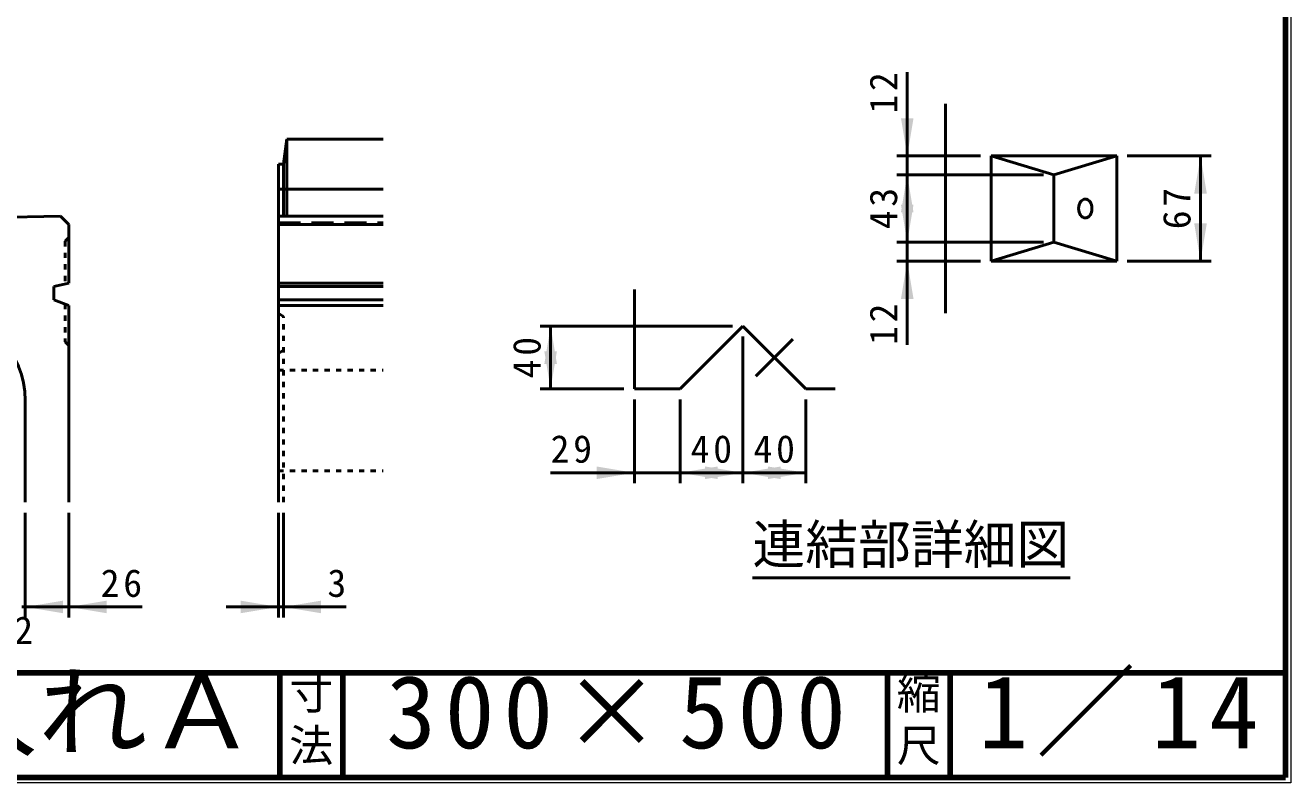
# Model space of a CAD drawing. Units: millimetres, scale not verified, with parts at other scales. Extents: x 100 to 4105, y 100 to 2870.
# Drawn here: x 2897 to 4105, y 100 to 823 of the extents above; entities that cross this region are included whole.
import ezdxf
from ezdxf.enums import TextEntityAlignment as Align

# ---------------------------------------------------------------- set-up
doc = ezdxf.new("R2010")
doc.units = ezdxf.units.MM
doc.header["$LTSCALE"] = 5
for name, pattern in [('USER1', [2.2, 1, -1.2]), ('USER2', [13.4, 10, -1.2, 1, -1.2]), ('USER3', [6.3, 4.2, -2.1])]:
    doc.linetypes.add(name, pattern=pattern)
doc.layers.add('V-nasSTD', color=7, linetype='Continuous', lineweight=35)
doc.styles.add('ＭＳ ゴシック', font='')
doc.styles.get('ＭＳ ゴシック').set_extended_font_data('MS Gothic')

msp = doc.modelspace()

# ---------------------------------------------------------------- hatches: boundary and pattern name
at = {"layer": 'V-nasSTD'}
for points in [[(3732.944, 734.502), (3738.944, 698.502), (3744.944, 734.502)], [(4024.944, 662.502), (4018.944, 698.502), (4012.944, 662.502)], [(3744.944, 644.502), (3738.944, 680.502), (3732.944, 644.502)], [(3732.944, 652.002), (3738.944, 616.002), (3744.944, 652.002)], [(4012.944, 634.002), (4018.944, 598.002), (4024.944, 634.002)], [(3744.944, 562.002), (3738.944, 598.002), (3732.944, 562.002)], [(3404.525, 499.929), (3398.525, 535.929), (3392.525, 499.929)], [(3392.525, 511.929), (3398.525, 475.929), (3404.525, 511.929)], [(3442.525, 389.929), (3478.525, 395.929), (3442.525, 401.929)], [(3558.025, 401.929), (3522.025, 395.929), (3558.025, 389.929)], [(3546.025, 389.929), (3582.025, 395.929), (3546.025, 401.929)], [(3618.025, 401.929), (3582.025, 395.929), (3618.025, 389.929)], [(3606.025, 389.929), (3642.025, 395.929), (3606.025, 401.929)], [(2933.034, 273.824), (2897.034, 267.824), (2933.034, 261.824)], [(2974.634, 273.824), (2938.634, 267.824), (2974.634, 261.824)], [(3102.634, 261.824), (3138.634, 267.824), (3102.634, 273.824)], [(3179.434, 273.824), (3143.434, 267.824), (3179.434, 261.824)]]:
    msp.add_hatch(color=256, dxfattribs=at).paths.add_polyline_path(points)

# ---------------------------------------------------------------- linework, layer by layer
at = {"layer": 'V-nasSTD', "lineweight": 100}
for p, q in [((4100, 105), (4100, 2865)), ((105, 205), (4100, 205)), ((3140, 205), (3140, 105)), ((3200, 205), (3200, 105)), ((3720, 205), (3720, 105)), ((3780, 205), (3780, 105)), ((105, 105), (4100, 105))]:
    msp.add_line(p, q, dxfattribs=at)
at = {"layer": 'V-nasSTD', "lineweight": 50}
for p, q in [((3738.944, 778.502), (3738.944, 698.502)), ((3775.444, 748.252), (3775.444, 548.252)), ((3146.634, 714.624), (3143.434, 690.624)), ((3146.634, 714.624), (3146.634, 641.024)), ((3146.634, 714.624), (3238.634, 714.624)), ((3138.634, 367.824), (3138.634, 690.624)), ((3138.634, 690.624), (3143.434, 690.624)), ((3143.434, 690.624), (3143.434, 641.024)), ((3808.944, 698.502), (3728.944, 698.502)), ((3738.944, 680.502), (3738.944, 698.502)), ((3818.944, 698.502), (3818.944, 598.002)), ((3818.944, 698.502), (3938.944, 698.502)), ((3818.944, 698.502), (3878.944, 680.502)), ((3878.944, 680.502), (3938.944, 698.502)), ((3938.944, 698.502), (3938.944, 598.002)), ((3948.944, 698.502), (4028.944, 698.502)), ((4018.944, 598.002), (4018.944, 698.502)), ((3868.944, 680.502), (3728.944, 680.502)), ((3738.944, 616.002), (3738.944, 680.502)), ((3878.944, 680.502), (3878.944, 616.002)), ((3138.634, 666.624), (3238.634, 666.624)), ((2642.634, 634.624), (2930.634, 641.024)), ((2930.634, 641.024), (2938.634, 633.024)), ((3138.634, 641.024), (3238.634, 641.024)), ((2938.634, 577.048), (2938.634, 633.024)), ((3138.634, 633.024), (3238.634, 633.024)), ((3868.944, 616.002), (3728.944, 616.002)), ((3738.944, 598.002), (3738.944, 616.002)), ((3818.944, 598.002), (3878.944, 616.002)), ((3878.944, 616.002), (3938.944, 598.002)), ((3808.944, 598.002), (3728.944, 598.002)), ((3738.944, 518.002), (3738.944, 598.002)), ((3818.944, 598.002), (3938.944, 598.002)), ((3948.944, 598.002), (4028.944, 598.002)), ((2924.234, 573.824), (2938.634, 577.048)), ((2924.234, 561.024), (2924.234, 573.824)), ((3138.634, 577.048), (3238.634, 577.048)), ((3138.634, 573.824), (3238.634, 573.824)), ((3478.525, 570.929), (3478.525, 475.929)), ((2924.234, 561.024), (2938.634, 555.651)), ((3138.634, 561.024), (3238.634, 561.024)), ((2938.634, 555.651), (2938.634, 367.824)), ((3138.634, 555.651), (3238.634, 555.651)), ((3572.025, 535.929), (3388.525, 535.929)), ((3398.525, 475.929), (3398.525, 535.929)), ((3522.025, 475.929), (3582.025, 535.929)), ((3582.025, 535.929), (3642.025, 475.929)), ((3582.025, 525.929), (3582.025, 385.929)), ((3468.525, 475.929), (3388.525, 475.929)), ((3478.525, 475.929), (3522.025, 475.929)), ((3642.025, 475.929), (3670.025, 475.929)), ((2897.034, 367.824), (2897.034, 465.024)), ((3478.525, 465.929), (3478.525, 385.929)), ((3522.025, 465.929), (3522.025, 385.929)), ((3642.025, 465.929), (3642.025, 385.929)), ((3398.525, 395.929), (3478.525, 395.929)), ((3478.525, 395.929), (3522.025, 395.929)), ((3522.025, 395.929), (3582.025, 395.929)), ((3582.025, 395.929), (3642.025, 395.929)), ((2897.034, 357.824), (2897.034, 257.824)), ((2938.634, 357.824), (2938.634, 257.824)), ((3138.634, 357.824), (3138.634, 257.824)), ((3143.434, 357.824), (3143.434, 257.824)), ((3591.187, 295.686), (3894.595, 295.686)), ((2893.834, 267.824), (2897.034, 267.824)), ((2897.034, 267.824), (2938.634, 267.824)), ((3008.634, 267.824), (2938.634, 267.824)), ((3088.634, 267.824), (3138.634, 267.824)), ((3138.634, 267.824), (3143.434, 267.824)), ((3203.434, 267.824), (3143.434, 267.824))]:
    msp.add_line(p, q, dxfattribs=at)
at = {"layer": 'V-nasSTD', "linetype": 'USER3', "lineweight": 50}
msp.add_line((3138.634, 634.624), (3238.634, 634.624), dxfattribs=at)
at = {"layer": 'V-nasSTD', "linetype": 'USER1', "lineweight": 50}
for p, q in [((2934.954, 617.024), (2938.634, 620.704)), ((2934.954, 617.024), (2934.954, 576.224)), ((2934.954, 557.024), (2934.954, 521.024)), ((3143.434, 545.024), (3138.634, 548.224)), ((3143.434, 367.824), (3143.434, 545.024)), ((2934.954, 521.024), (2938.634, 517.344)), ((3138.634, 509.824), (3143.434, 513.024)), ((3138.634, 493.824), (3238.634, 493.824)), ((3138.634, 397.824), (3238.634, 397.824))]:
    msp.add_line(p, q, dxfattribs=at)
at = {"layer": 'V-nasSTD', "linetype": 'USER2', "lineweight": 50}
msp.add_line((3594.347, 488.252), (3629.703, 523.607), dxfattribs=at)
at = {"layer": 'V-nasSTD', "lineweight": 13}
msp.add_lwpolyline([(100, 100), (100, 2870), (4105, 2870), (4105, 100)], close=True, dxfattribs=at)
at = {"layer": 'V-nasSTD', "lineweight": 50}
msp.add_arc((2813.834, 465.024), 83.2, 0, 90, dxfattribs=at)
msp.add_ellipse((3908.944, 648.252), major_axis=(0, 9), ratio=0.707107, dxfattribs=at)

# ---------------------------------------------------------------- texts
at = {"layer": 'V-nasSTD', "style": 'ＭＳ ゴシック'}
for s, height, p in [('連結部詳細図', 36.95, (3591.187, 346.086)), ('3', 26.39, (3185.434, 303.824)), ('2', 26.39, (2886.434, 258.824)), ('寸', 30.79, (3148.982, 200.999)), ('縮', 30.79, (3728.982, 200.999)), ('法', 30.79, (3148.976, 151.01)), ('尺', 30.79, (3728.976, 151.01))]:
    msp.add_text(s, height=height, dxfattribs=at).set_placement(p, align=Align.TOP_LEFT)
at = {"layer": 'V-nasSTD', "style": 'ＭＳ ゴシック', "width": 1.1}
msp.add_text('ユニロードⅡ Ｌ乗入れＡ', height=69.65, dxfattribs=at).set_placement((1916.482, 202.47), align=Align.TOP_LEFT)
at = {"layer": 'V-nasSTD', "char_height": 26.39, "attachment_point": 1, "rotation": 90, "style": 'ＭＳ ゴシック'}
for s, insert in [('\\T1.2;12', (3702.944, 738.902)), ('\\T1.2;43', (3702.944, 628.452)), ('\\T1.2;67', (3982.944, 628.452)), ('\\T1.2;12', (3702.944, 518.002)), ('\\T1.2;40', (3362.525, 486.129))]:
    msp.add_mtext(s, dxfattribs=dict(at, insert=insert))
at = {"layer": 'V-nasSTD', "attachment_point": 1, "style": 'ＭＳ ゴシック'}
for s, insert, char_height in [('\\T1.2;29', (3398.525, 431.929), 26.39), ('\\T1.2;40', (3532.225, 431.929), 26.39), ('\\T1.2;40', (3592.225, 431.929), 26.39), ('\\T1.2;26', (2969.034, 303.824), 26.39), ('\\T1.16;1／14', (3807.033, 202.582), 69.65), ('\\T1.18;300×500', (3241.581, 202.508), 69.65)]:
    msp.add_mtext(s, dxfattribs=dict(at, insert=insert, char_height=char_height))

doc.saveas('drawing.dxf')
